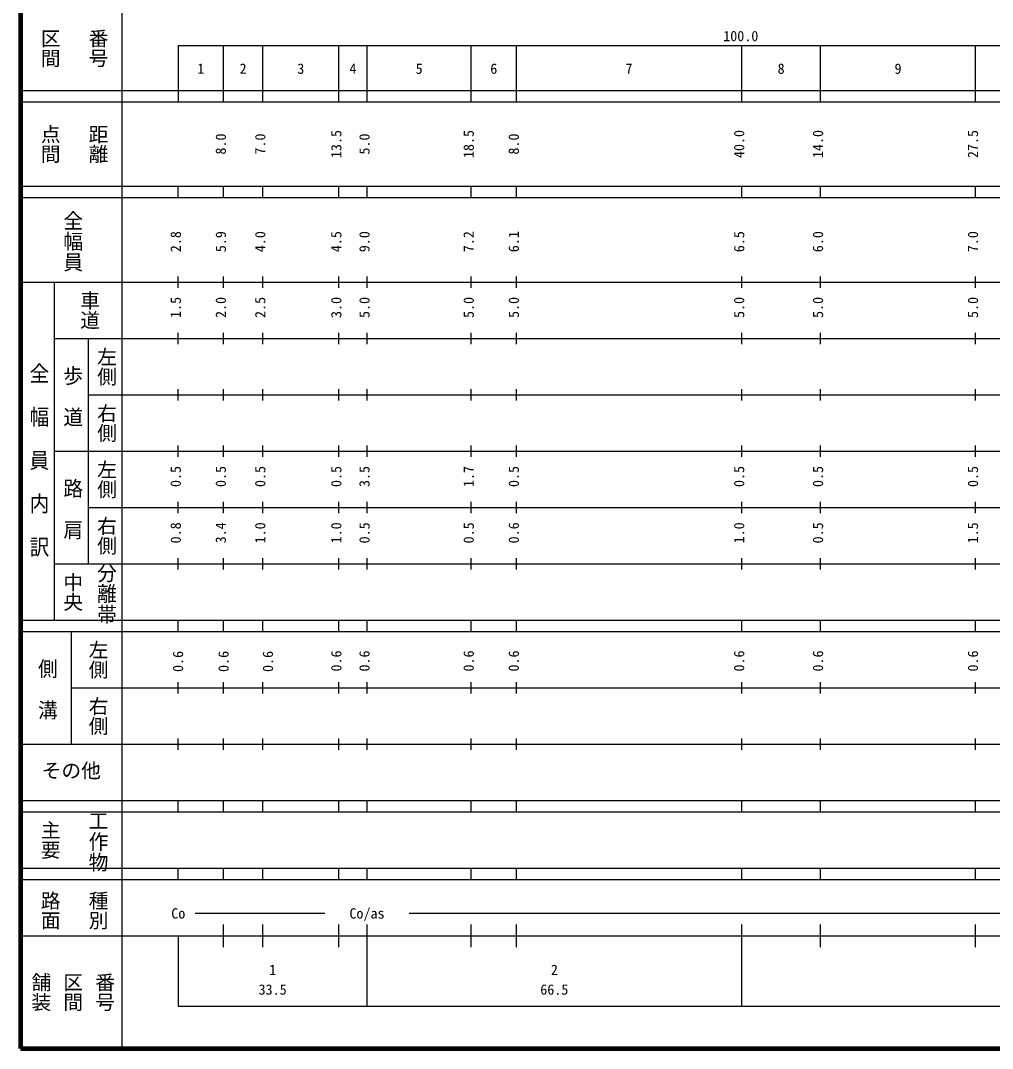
# Model space of a CAD drawing. Units: millimetres on the paper, enlarged 1000 times. Extents: x 40000 to 680000, y 20000 to 380000.
# Drawn here: x 40000 to 212509, y 20000 to 202409 of the extents above; entities that cross this region are included whole.
import ezdxf
from ezdxf.enums import TextEntityAlignment as Align

# ---------------------------------------------------------------- set-up
doc = ezdxf.new("R2010")
doc.units = ezdxf.units.MM
doc.header["$LTSCALE"] = 1000
doc.layers.add('M-TTL', color=2, linetype='Continuous', lineweight=140)
doc.layers.add('M-TTL-BAND', color=7, linetype='Continuous', lineweight=25)
doc.styles.add('@ＭＳ ゴシック', font='')
doc.styles.add('ＭＳ ゴシック', font='')
doc.styles.get('@ＭＳ ゴシック').set_extended_font_data('@MS Gothic')
doc.styles.get('ＭＳ ゴシック').set_extended_font_data('MS Gothic')

msp = doc.modelspace()

# ---------------------------------------------------------------- linework, layer by layer
at = {"layer": 'M-TTL'}
for p, q in [((40000, 380000), (40000, 20000)), ((40000, 20000), (680000, 20000))]:
    msp.add_line(p, q, dxfattribs=at)
at = {"layer": 'M-TTL-BAND'}
for p, q in [((58000, 370000), (58000, 20000)), ((68000, 198000), (579000, 198000)), ((68000, 198000), (68000, 188000)), ((76000, 188000), (76000, 198000)), ((83000, 188000), (83000, 198000)), ((96500, 188000), (96500, 198000)), ((101500, 188000), (101500, 198000)), ((120000, 188000), (120000, 198000)), ((128000, 188000), (128000, 198000)), ((168000, 188000), (168000, 198000)), ((182000, 188000), (182000, 198000)), ((209500, 188000), (209500, 198000)), ((40000, 190000), (579000, 190000)), ((40000, 188000), (579000, 188000)), ((40000, 173000), (579000, 173000)), ((68000, 171000), (68000, 173000)), ((76000, 171000), (76000, 173000)), ((83000, 171000), (83000, 173000)), ((96500, 171000), (96500, 173000)), ((101500, 171000), (101500, 173000)), ((120000, 171000), (120000, 173000)), ((128000, 171000), (128000, 173000)), ((168000, 171000), (168000, 173000)), ((182000, 171000), (182000, 173000)), ((209500, 171000), (209500, 173000)), ((40000, 171000), (579000, 171000)), ((68000, 155000), (68000, 157000)), ((76000, 155000), (76000, 157000)), ((83000, 155000), (83000, 157000)), ((96500, 155000), (96500, 157000)), ((101500, 155000), (101500, 157000)), ((120000, 155000), (120000, 157000)), ((128000, 155000), (128000, 157000)), ((168000, 155000), (168000, 157000)), ((182000, 155000), (182000, 157000)), ((209500, 155000), (209500, 157000)), ((40000, 156000), (579000, 156000)), ((46000, 96000), (46000, 156000)), ((46000, 146000), (579000, 146000)), ((52000, 146000), (52000, 106000)), ((68000, 145000), (68000, 147000)), ((76000, 145000), (76000, 147000)), ((83000, 145000), (83000, 147000)), ((96500, 145000), (96500, 147000)), ((101500, 145000), (101500, 147000)), ((120000, 145000), (120000, 147000)), ((128000, 145000), (128000, 147000)), ((168000, 145000), (168000, 147000)), ((182000, 145000), (182000, 147000)), ((209500, 145000), (209500, 147000)), ((68000, 135000), (68000, 137000)), ((76000, 135000), (76000, 137000)), ((83000, 135000), (83000, 137000)), ((96500, 135000), (96500, 137000)), ((101500, 135000), (101500, 137000)), ((120000, 135000), (120000, 137000)), ((128000, 135000), (128000, 137000)), ((168000, 135000), (168000, 137000)), ((182000, 135000), (182000, 137000)), ((209500, 135000), (209500, 137000)), ((52000, 136000), (579000, 136000)), ((46000, 126000), (579000, 126000)), ((68000, 125000), (68000, 127000)), ((76000, 125000), (76000, 127000)), ((83000, 125000), (83000, 127000)), ((96500, 125000), (96500, 127000)), ((101500, 125000), (101500, 127000)), ((120000, 125000), (120000, 127000)), ((128000, 125000), (128000, 127000)), ((168000, 125000), (168000, 127000)), ((182000, 125000), (182000, 127000)), ((209500, 125000), (209500, 127000)), ((68000, 115000), (68000, 117000)), ((76000, 115000), (76000, 117000)), ((83000, 115000), (83000, 117000)), ((96500, 115000), (96500, 117000)), ((101500, 115000), (101500, 117000)), ((120000, 115000), (120000, 117000)), ((128000, 115000), (128000, 117000)), ((168000, 115000), (168000, 117000)), ((182000, 115000), (182000, 117000)), ((209500, 115000), (209500, 117000)), ((52000, 116000), (579000, 116000)), ((46000, 106000), (579000, 106000)), ((68000, 105000), (68000, 107000)), ((76000, 105000), (76000, 107000)), ((83000, 105000), (83000, 107000)), ((96500, 105000), (96500, 107000)), ((101500, 105000), (101500, 107000)), ((120000, 105000), (120000, 107000)), ((128000, 105000), (128000, 107000)), ((168000, 105000), (168000, 107000)), ((182000, 105000), (182000, 107000)), ((209500, 105000), (209500, 107000)), ((40000, 96000), (579000, 96000)), ((68000, 94000), (68000, 96000)), ((76000, 94000), (76000, 96000)), ((83000, 94000), (83000, 96000)), ((96500, 94000), (96500, 96000)), ((101500, 94000), (101500, 96000)), ((120000, 94000), (120000, 96000)), ((128000, 94000), (128000, 96000)), ((168000, 94000), (168000, 96000)), ((182000, 94000), (182000, 96000)), ((209500, 94000), (209500, 96000)), ((40000, 94000), (579000, 94000)), ((49000, 94000), (49000, 74000)), ((49000, 84000), (579000, 84000)), ((68000, 83000), (68000, 85000)), ((76000, 83000), (76000, 85000)), ((83000, 83000), (83000, 85000)), ((96500, 83000), (96500, 85000)), ((101500, 83000), (101500, 85000)), ((120000, 83000), (120000, 85000)), ((128000, 83000), (128000, 85000)), ((168000, 83000), (168000, 85000)), ((182000, 83000), (182000, 85000)), ((209500, 83000), (209500, 85000)), ((68000, 73000), (68000, 75000)), ((76000, 73000), (76000, 75000)), ((83000, 73000), (83000, 75000)), ((96500, 73000), (96500, 75000)), ((101500, 73000), (101500, 75000)), ((120000, 73000), (120000, 75000)), ((128000, 73000), (128000, 75000)), ((168000, 73000), (168000, 75000)), ((182000, 73000), (182000, 75000)), ((209500, 73000), (209500, 75000)), ((40000, 74000), (579000, 74000)), ((40000, 64000), (579000, 64000)), ((68000, 62000), (68000, 64000)), ((76000, 62000), (76000, 64000)), ((83000, 62000), (83000, 64000)), ((96500, 62000), (96500, 64000)), ((101500, 62000), (101500, 64000)), ((120000, 62000), (120000, 64000)), ((128000, 62000), (128000, 64000)), ((168000, 62000), (168000, 64000)), ((182000, 62000), (182000, 64000)), ((209500, 62000), (209500, 64000)), ((40000, 62000), (579000, 62000)), ((40000, 52000), (579000, 52000)), ((68000, 50000), (68000, 52000)), ((76000, 50000), (76000, 52000)), ((83000, 50000), (83000, 52000)), ((96500, 50000), (96500, 52000)), ((101500, 50000), (101500, 52000)), ((120000, 50000), (120000, 52000)), ((128000, 50000), (128000, 52000)), ((168000, 50000), (168000, 52000)), ((182000, 50000), (182000, 52000)), ((209500, 50000), (209500, 52000)), ((40000, 50000), (579000, 50000)), ((71000, 44000), (94000, 44000)), ((109000, 44000), (360500, 44000)), ((76000, 38000), (76000, 42000)), ((83000, 38000), (83000, 42000)), ((96500, 38000), (96500, 42000)), ((101500, 27500), (101500, 42000)), ((120000, 38000), (120000, 42000)), ((128000, 38000), (128000, 42000)), ((168000, 27500), (168000, 42000)), ((182000, 38000), (182000, 42000)), ((209500, 38000), (209500, 42000)), ((40000, 40000), (579000, 40000)), ((68000, 40000), (68000, 27500)), ((68000, 27500), (579000, 27500))]:
    msp.add_line(p, q, dxfattribs=at)

# ---------------------------------------------------------------- texts
for s, height, rotation, style, p in [('番号', 2566, 270, '@ＭＳ ゴシック', (51750, 201000)), ('区間', 2566, 270, '@ＭＳ ゴシック', (43250, 201000)), ('点間', 2566, 270, '@ＭＳ ゴシック', (43250, 184000)), ('距離', 2566, 270, '@ＭＳ ゴシック', (51750, 184000)), ('13.5', 1833, 90, 'ＭＳ ゴシック', (97500, 178000)), ('18.5', 1833, 90, 'ＭＳ ゴシック', (121000, 178000)), ('40.0', 1833, 90, 'ＭＳ ゴシック', (169000, 178000)), ('14.0', 1833, 90, 'ＭＳ ゴシック', (183000, 178000)), ('27.5', 1833, 90, 'ＭＳ ゴシック', (210500, 178000)), ('8.0', 1833, 90, 'ＭＳ ゴシック', (77000, 178625)), ('7.0', 1833, 90, 'ＭＳ ゴシック', (84000, 178625)), ('5.0', 1833, 90, 'ＭＳ ゴシック', (102500, 178625)), ('8.0', 1833, 90, 'ＭＳ ゴシック', (129000, 178625)), ('2.8', 1833, 90, 'ＭＳ ゴシック', (69000, 161299)), ('5.9', 1833, 90, 'ＭＳ ゴシック', (77000, 161299)), ('4.0', 1833, 90, 'ＭＳ ゴシック', (84000, 161299)), ('4.5', 1833, 90, 'ＭＳ ゴシック', (97500, 161299)), ('9.0', 1833, 90, 'ＭＳ ゴシック', (102500, 161299)), ('7.2', 1833, 90, 'ＭＳ ゴシック', (121000, 161299)), ('6.1', 1833, 90, 'ＭＳ ゴシック', (129000, 161299)), ('6.5', 1833, 90, 'ＭＳ ゴシック', (169000, 161299)), ('6.0', 1833, 90, 'ＭＳ ゴシック', (183000, 161299)), ('7.0', 1833, 90, 'ＭＳ ゴシック', (210500, 161299)), ('車道', 2566, 270, '@ＭＳ ゴシック', (50250, 154500)), ('2.0', 1833, 90, 'ＭＳ ゴシック', (77000, 149625)), ('3.0', 1833, 90, 'ＭＳ ゴシック', (97500, 149625)), ('5.0', 1833, 90, 'ＭＳ ゴシック', (102500, 149625)), ('5.0', 1833, 90, 'ＭＳ ゴシック', (121000, 149625)), ('5.0', 1833, 90, 'ＭＳ ゴシック', (129000, 149625)), ('5.0', 1833, 90, 'ＭＳ ゴシック', (169000, 149625)), ('5.0', 1833, 90, 'ＭＳ ゴシック', (183000, 149625)), ('5.0', 1833, 90, 'ＭＳ ゴシック', (210500, 149625)), ('1.5', 1833, 90, 'ＭＳ ゴシック', (69000, 149625)), ('2.5', 1833, 90, 'ＭＳ ゴシック', (84000, 149625)), ('左側', 2566, 270, '@ＭＳ ゴシック', (53250, 144500)), ('右側', 2566, 270, '@ＭＳ ゴシック', (53250, 134500)), ('左側', 2566, 270, '@ＭＳ ゴシック', (53250, 124500)), ('0.5', 1833, 90, 'ＭＳ ゴシック', (69000, 119625)), ('0.5', 1833, 90, 'ＭＳ ゴシック', (77000, 119625)), ('0.5', 1833, 90, 'ＭＳ ゴシック', (84000, 119625)), ('0.5', 1833, 90, 'ＭＳ ゴシック', (97500, 119625)), ('3.5', 1833, 90, 'ＭＳ ゴシック', (102500, 119625)), ('1.7', 1833, 90, 'ＭＳ ゴシック', (121000, 119625)), ('0.5', 1833, 90, 'ＭＳ ゴシック', (129000, 119625)), ('0.5', 1833, 90, 'ＭＳ ゴシック', (169000, 119625)), ('0.5', 1833, 90, 'ＭＳ ゴシック', (183000, 119625)), ('0.5', 1833, 90, 'ＭＳ ゴシック', (210500, 119625)), ('右側', 2566, 270, '@ＭＳ ゴシック', (53250, 114500)), ('0.8', 1833, 90, 'ＭＳ ゴシック', (69000, 109625)), ('3.4', 1833, 90, 'ＭＳ ゴシック', (77000, 109625)), ('1.0', 1833, 90, 'ＭＳ ゴシック', (84000, 109625)), ('1.0', 1833, 90, 'ＭＳ ゴシック', (97500, 109625)), ('0.5', 1833, 90, 'ＭＳ ゴシック', (102500, 109625)), ('0.5', 1833, 90, 'ＭＳ ゴシック', (121000, 109625)), ('0.6', 1833, 90, 'ＭＳ ゴシック', (129000, 109625)), ('1.0', 1833, 90, 'ＭＳ ゴシック', (169000, 109625)), ('0.5', 1833, 90, 'ＭＳ ゴシック', (183000, 109625)), ('1.5', 1833, 90, 'ＭＳ ゴシック', (210500, 109625)), ('中央', 2566, 270, '@ＭＳ ゴシック', (47250, 104500)), ('左側', 2566, 270, '@ＭＳ ゴシック', (51750, 92500)), ('0.6', 1833, 90, 'ＭＳ ゴシック', (69410, 86810)), ('0.6', 1833, 90, 'ＭＳ ゴシック', (77488, 86810)), ('0.6', 1833, 90, 'ＭＳ ゴシック', (85370, 86810)), ('0.6', 1833, 90, 'ＭＳ ゴシック', (97500, 86889)), ('0.6', 1833, 90, 'ＭＳ ゴシック', (102500, 86889)), ('0.6', 1833, 90, 'ＭＳ ゴシック', (121000, 86889)), ('0.6', 1833, 90, 'ＭＳ ゴシック', (129000, 86889)), ('0.6', 1833, 90, 'ＭＳ ゴシック', (169000, 86889)), ('0.6', 1833, 90, 'ＭＳ ゴシック', (183000, 86889)), ('0.6', 1833, 90, 'ＭＳ ゴシック', (210500, 86889)), ('右側', 2566, 270, '@ＭＳ ゴシック', (51750, 82500)), ('主要', 2566, 270, '@ＭＳ ゴシック', (43250, 60500)), ('路面', 2566, 270, '@ＭＳ ゴシック', (43250, 48000)), ('種別', 2566, 270, '@ＭＳ ゴシック', (51750, 48000)), ('舗装', 2566, 270, '@ＭＳ ゴシック', (41583, 33500)), ('区間', 2566, 270, '@ＭＳ ゴシック', (47250, 33500)), ('番号', 2566, 270, '@ＭＳ ゴシック', (52917, 33500))]:
    msp.add_text(s, height=height, rotation=rotation, dxfattribs=dict(at, style=style)).set_placement(p, align=Align.BOTTOM_LEFT)
at = {"layer": 'M-TTL-BAND', "style": 'ＭＳ ゴシック'}
for s, height, p in [('100.0', 1833, (164719, 198195)), ('1', 1833, (71375, 192405)), ('2', 1833, (78875, 192405)), ('3', 1833, (89125, 192405)), ('4', 1833, (98375, 192405)), ('5', 1833, (110125, 192405)), ('6', 1833, (123375, 192405)), ('7', 1833, (147375, 192405)), ('8', 1833, (174375, 192405)), ('9', 1833, (195125, 192405)), ('その他', 2566, (43750, 67250)), ('Co', 1833, (66750, 42500)), ('Co/as', 1833, (98375, 42500)), ('1', 1833, (84125, 32481)), ('2', 1833, (134125, 32481)), ('33.5', 1833, (82250, 28990)), ('66.5', 1833, (132250, 28990))]:
    msp.add_text(s, height=height, dxfattribs=at).set_placement(p, align=Align.BOTTOM_LEFT)
at = {"layer": 'M-TTL-BAND', "style": '@ＭＳ ゴシック'}
for s, width, p in [('全幅員', 1.05, (47250, 168750)), ('全\u3000幅\u3000員\u3000内\u3000訳', 1.1, (41250, 141750)), ('歩\u3000道', 1.05, (47250, 141250)), ('路\u3000肩', 1.05, (47250, 121250)), ('分離帯', 1.05, (53250, 106250)), ('側\u3000溝', 1.05, (42750, 89250)), ('工作物', 1.05, (51750, 62250))]:
    msp.add_text(s, height=2566, rotation=270, dxfattribs=dict(at, width=width)).set_placement(p, align=Align.BOTTOM_LEFT)

doc.saveas('drawing.dxf')
